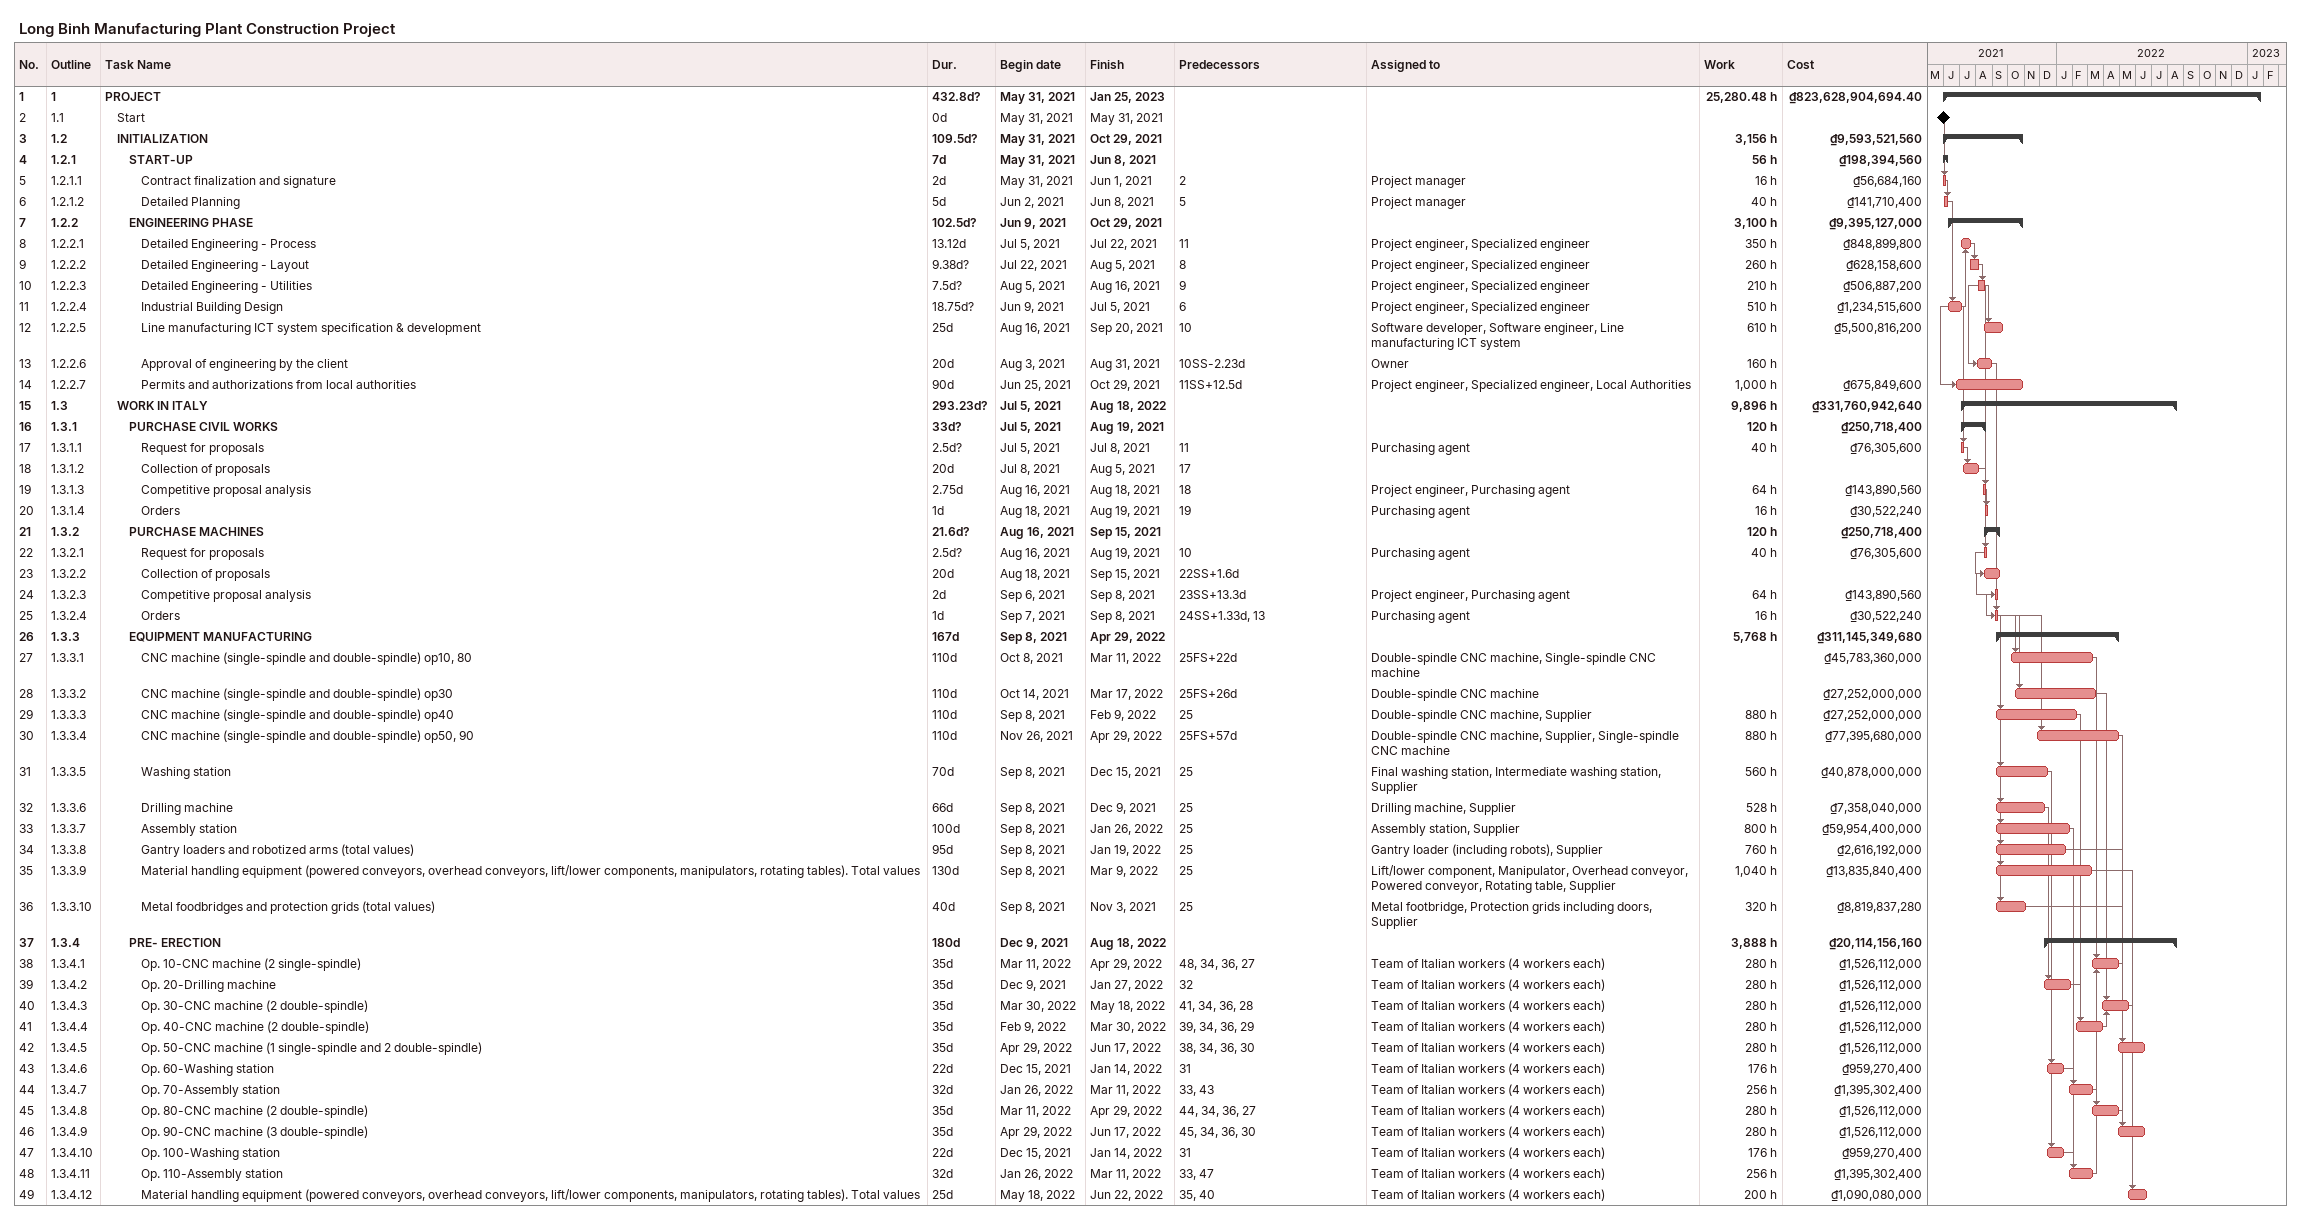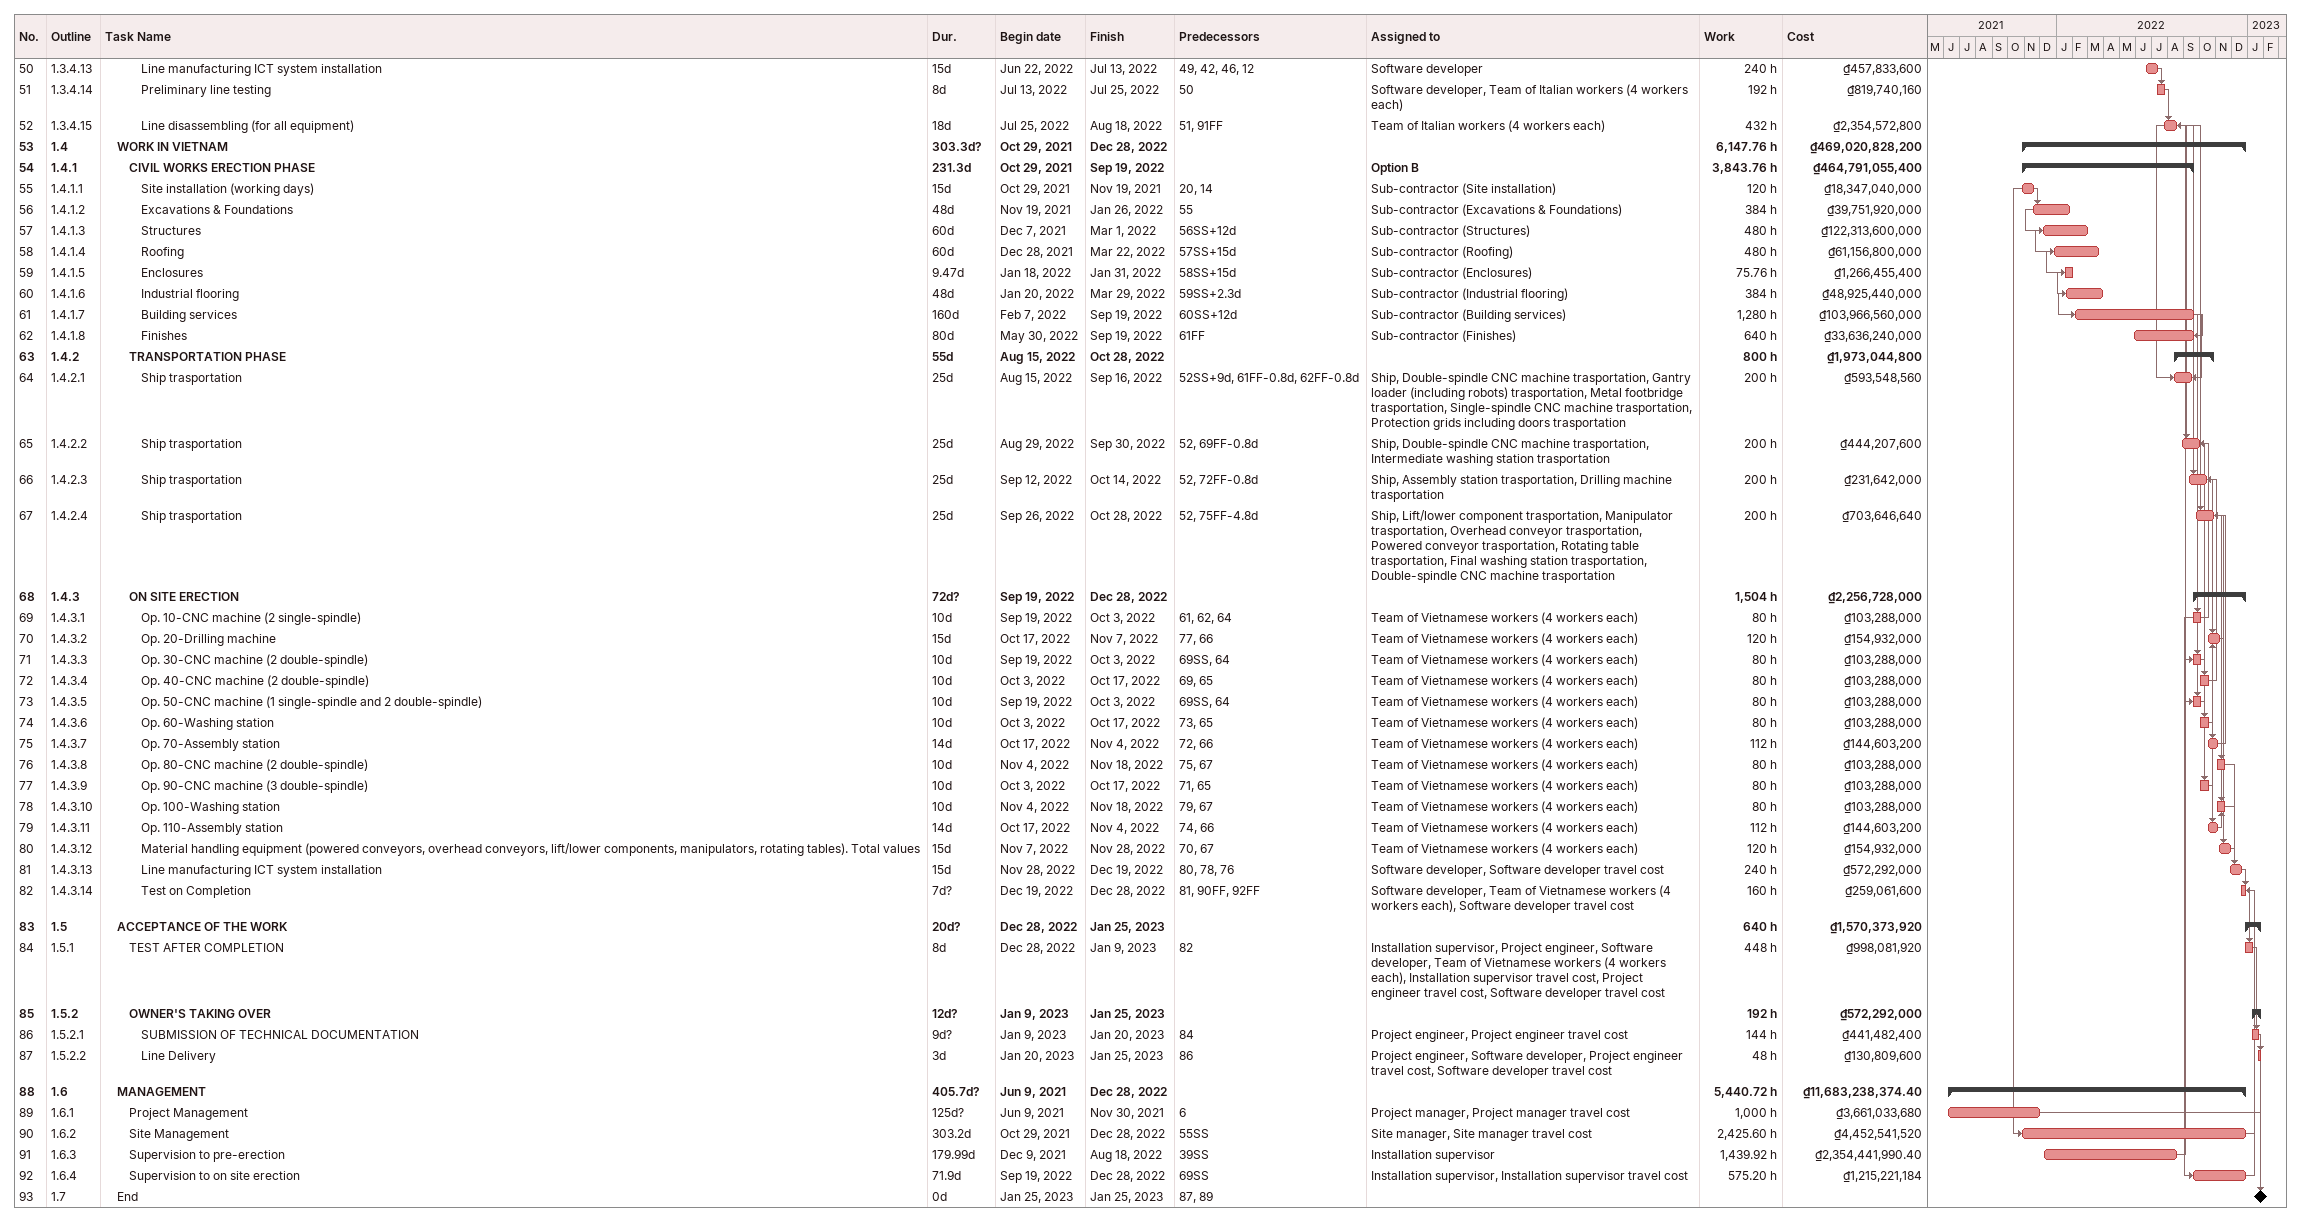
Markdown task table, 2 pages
Long Binh Manufacturing Plant Construction Project

| ID | WBS | Task | Duration | Start | Finish | Predecessors | Resources | Work (h) | Cost (₫) |
|---|---|---|---|---|---|---|---|---|---|
| 1 | 1 | **PROJECT** | 432.8d? | 2021-05-31 | 2023-01-25 |  |  | 25280.48 | 823628904694.40 |
| 2 | 1.1 | Start | 0d | 2021-05-31 | 2021-05-31 |  |  |  |  |
| 3 | 1.2 | **INITIALIZATION** | 109.5d? | 2021-05-31 | 2021-10-29 |  |  | 3156 | 9593521560 |
| 4 | 1.2.1 | **START-UP** | 7d | 2021-05-31 | 2021-06-08 |  |  | 56 | 198394560 |
| 5 | 1.2.1.1 | Contract finalization and signature | 2d | 2021-05-31 | 2021-06-01 | 2 | Project manager | 16 | 56684160 |
| 6 | 1.2.1.2 | Detailed Planning | 5d | 2021-06-02 | 2021-06-08 | 5 | Project manager | 40 | 141710400 |
| 7 | 1.2.2 | **ENGINEERING PHASE** | 102.5d? | 2021-06-09 | 2021-10-29 |  |  | 3100 | 9395127000 |
| 8 | 1.2.2.1 | Detailed Engineering - Process | 13.12d | 2021-07-05 | 2021-07-22 | 11 | Project engineer, Specialized engineer | 350 | 848899800 |
| 9 | 1.2.2.2 | Detailed Engineering - Layout | 9.38d? | 2021-07-22 | 2021-08-05 | 8 | Project engineer, Specialized engineer | 260 | 628158600 |
| 10 | 1.2.2.3 | Detailed Engineering - Utilities | 7.5d? | 2021-08-05 | 2021-08-16 | 9 | Project engineer, Specialized engineer | 210 | 506887200 |
| 11 | 1.2.2.4 | Industrial Building Design | 18.75d? | 2021-06-09 | 2021-07-05 | 6 | Project engineer, Specialized engineer | 510 | 1234515600 |
| 12 | 1.2.2.5 | Line manufacturing ICT system specification & development | 25d | 2021-08-16 | 2021-09-20 | 10 | Software developer, Software engineer, Line manufacturing ICT system | 610 | 5500816200 |
| 13 | 1.2.2.6 | Approval of engineering by the client | 20d | 2021-08-03 | 2021-08-31 | 10SS-2.23d | Owner | 160 |  |
| 14 | 1.2.2.7 | Permits and authorizations from local authorities | 90d | 2021-06-25 | 2021-10-29 | 11SS+12.5d | Project engineer, Specialized engineer, Local Authorities | 1000 | 675849600 |
| 15 | 1.3 | **WORK IN ITALY** | 293.23d? | 2021-07-05 | 2022-08-18 |  |  | 9896 | 331760942640 |
| 16 | 1.3.1 | **PURCHASE CIVIL WORKS** | 33d? | 2021-07-05 | 2021-08-19 |  |  | 120 | 250718400 |
| 17 | 1.3.1.1 | Request for proposals | 2.5d? | 2021-07-05 | 2021-07-08 | 11 | Purchasing agent | 40 | 76305600 |
| 18 | 1.3.1.2 | Collection of proposals | 20d | 2021-07-08 | 2021-08-05 | 17 |  |  |  |
| 19 | 1.3.1.3 | Competitive proposal analysis | 2.75d | 2021-08-16 | 2021-08-18 | 18 | Project engineer, Purchasing agent | 64 | 143890560 |
| 20 | 1.3.1.4 | Orders | 1d | 2021-08-18 | 2021-08-19 | 19 | Purchasing agent | 16 | 30522240 |
| 21 | 1.3.2 | **PURCHASE MACHINES** | 21.6d? | 2021-08-16 | 2021-09-15 |  |  | 120 | 250718400 |
| 22 | 1.3.2.1 | Request for proposals | 2.5d? | 2021-08-16 | 2021-08-19 | 10 | Purchasing agent | 40 | 76305600 |
| 23 | 1.3.2.2 | Collection of proposals | 20d | 2021-08-18 | 2021-09-15 | 22SS+1.6d |  |  |  |
| 24 | 1.3.2.3 | Competitive proposal analysis | 2d | 2021-09-06 | 2021-09-08 | 23SS+13.3d | Project engineer, Purchasing agent | 64 | 143890560 |
| 25 | 1.3.2.4 | Orders | 1d | 2021-09-07 | 2021-09-08 | 24SS+1.33d, 13 | Purchasing agent | 16 | 30522240 |
| 26 | 1.3.3 | **EQUIPMENT MANUFACTURING** | 167d | 2021-09-08 | 2022-04-29 |  |  | 5768 | 311145349680 |
| 27 | 1.3.3.1 | CNC machine (single-spindle and double-spindle) op10, 80 | 110d | 2021-10-08 | 2022-03-11 | 25FS+22d | Double-spindle CNC machine, Single-spindle CNC machine |  | 45783360000 |
| 28 | 1.3.3.2 | CNC machine (single-spindle and double-spindle) op30 | 110d | 2021-10-14 | 2022-03-17 | 25FS+26d | Double-spindle CNC machine |  | 27252000000 |
| 29 | 1.3.3.3 | CNC machine (single-spindle and double-spindle) op40 | 110d | 2021-09-08 | 2022-02-09 | 25 | Double-spindle CNC machine, Supplier | 880 | 27252000000 |
| 30 | 1.3.3.4 | CNC machine (single-spindle and double-spindle) op50, 90 | 110d | 2021-11-26 | 2022-04-29 | 25FS+57d | Double-spindle CNC machine, Supplier, Single-spindle CNC machine | 880 | 77395680000 |
| 31 | 1.3.3.5 | Washing station | 70d | 2021-09-08 | 2021-12-15 | 25 | Final washing station, Intermediate washing station, Supplier | 560 | 40878000000 |
| 32 | 1.3.3.6 | Drilling machine | 66d | 2021-09-08 | 2021-12-09 | 25 | Drilling machine, Supplier | 528 | 7358040000 |
| 33 | 1.3.3.7 | Assembly station | 100d | 2021-09-08 | 2022-01-26 | 25 | Assembly station, Supplier | 800 | 59954400000 |
| 34 | 1.3.3.8 | Gantry loaders and robotized arms (total values) | 95d | 2021-09-08 | 2022-01-19 | 25 | Gantry loader (including robots), Supplier | 760 | 2616192000 |
| 35 | 1.3.3.9 | Material handling equipment (powered conveyors, overhead conveyors, lift/lower components, manipulators, rotating tables). Total values | 130d | 2021-09-08 | 2022-03-09 | 25 | Lift/lower component, Manipulator, Overhead conveyor, Powered conveyor, Rotating table, Supplier | 1040 | 13835840400 |
| 36 | 1.3.3.10 | Metal foodbridges and protection grids (total values) | 40d | 2021-09-08 | 2021-11-03 | 25 | Metal footbridge, Protection grids including doors, Supplier | 320 | 8819837280 |
| 37 | 1.3.4 | **PRE- ERECTION** | 180d | 2021-12-09 | 2022-08-18 |  |  | 3888 | 20114156160 |
| 38 | 1.3.4.1 | Op. 10-CNC machine (2 single-spindle) | 35d | 2022-03-11 | 2022-04-29 | 48, 34, 36, 27 | Team of Italian workers (4 workers each) | 280 | 1526112000 |
| 39 | 1.3.4.2 | Op. 20-Drilling machine | 35d | 2021-12-09 | 2022-01-27 | 32 | Team of Italian workers (4 workers each) | 280 | 1526112000 |
| 40 | 1.3.4.3 | Op. 30-CNC machine (2 double-spindle) | 35d | 2022-03-30 | 2022-05-18 | 41, 34, 36, 28 | Team of Italian workers (4 workers each) | 280 | 1526112000 |
| 41 | 1.3.4.4 | Op. 40-CNC machine (2 double-spindle) | 35d | 2022-02-09 | 2022-03-30 | 39, 34, 36, 29 | Team of Italian workers (4 workers each) | 280 | 1526112000 |
| 42 | 1.3.4.5 | Op. 50-CNC machine (1 single-spindle and 2 double-spindle) | 35d | 2022-04-29 | 2022-06-17 | 38, 34, 36, 30 | Team of Italian workers (4 workers each) | 280 | 1526112000 |
| 43 | 1.3.4.6 | Op. 60-Washing station | 22d | 2021-12-15 | 2022-01-14 | 31 | Team of Italian workers (4 workers each) | 176 | 959270400 |
| 44 | 1.3.4.7 | Op. 70-Assembly station | 32d | 2022-01-26 | 2022-03-11 | 33, 43 | Team of Italian workers (4 workers each) | 256 | 1395302400 |
| 45 | 1.3.4.8 | Op. 80-CNC machine (2 double-spindle) | 35d | 2022-03-11 | 2022-04-29 | 44, 34, 36, 27 | Team of Italian workers (4 workers each) | 280 | 1526112000 |
| 46 | 1.3.4.9 | Op. 90-CNC machine (3 double-spindle) | 35d | 2022-04-29 | 2022-06-17 | 45, 34, 36, 30 | Team of Italian workers (4 workers each) | 280 | 1526112000 |
| 47 | 1.3.4.10 | Op. 100-Washing station | 22d | 2021-12-15 | 2022-01-14 | 31 | Team of Italian workers (4 workers each) | 176 | 959270400 |
| 48 | 1.3.4.11 | Op. 110-Assembly station | 32d | 2022-01-26 | 2022-03-11 | 33, 47 | Team of Italian workers (4 workers each) | 256 | 1395302400 |
| 49 | 1.3.4.12 | Material handling equipment (powered conveyors, overhead conveyors, lift/lower components, manipulators, rotating tables). Total values | 25d | 2022-05-18 | 2022-06-22 | 35, 40 | Team of Italian workers (4 workers each) | 200 | 1090080000 |
| 50 | 1.3.4.13 | Line manufacturing ICT system installation | 15d | 2022-06-22 | 2022-07-13 | 49, 42, 46, 12 | Software developer | 240 | 457833600 |
| 51 | 1.3.4.14 | Preliminary line testing | 8d | 2022-07-13 | 2022-07-25 | 50 | Software developer, Team of Italian workers (4 workers each) | 192 | 819740160 |
| 52 | 1.3.4.15 | Line disassembling (for all equipment) | 18d | 2022-07-25 | 2022-08-18 | 51, 91FF | Team of Italian workers (4 workers each) | 432 | 2354572800 |
| 53 | 1.4 | **WORK IN VIETNAM** | 303.3d? | 2021-10-29 | 2022-12-28 |  |  | 6147.76 | 469020828200 |
| 54 | 1.4.1 | **CIVIL WORKS ERECTION PHASE** | 231.3d | 2021-10-29 | 2022-09-19 |  | Option B | 3843.76 | 464791055400 |
| 55 | 1.4.1.1 | Site installation (working days) | 15d | 2021-10-29 | 2021-11-19 | 20, 14 | Sub-contractor (Site installation) | 120 | 18347040000 |
| 56 | 1.4.1.2 | Excavations & Foundations | 48d | 2021-11-19 | 2022-01-26 | 55 | Sub-contractor (Excavations & Foundations) | 384 | 39751920000 |
| 57 | 1.4.1.3 | Structures | 60d | 2021-12-07 | 2022-03-01 | 56SS+12d | Sub-contractor (Structures) | 480 | 122313600000 |
| 58 | 1.4.1.4 | Roofing | 60d | 2021-12-28 | 2022-03-22 | 57SS+15d | Sub-contractor (Roofing) | 480 | 61156800000 |
| 59 | 1.4.1.5 | Enclosures | 9.47d | 2022-01-18 | 2022-01-31 | 58SS+15d | Sub-contractor (Enclosures) | 75.76 | 1266455400 |
| 60 | 1.4.1.6 | Industrial flooring | 48d | 2022-01-20 | 2022-03-29 | 59SS+2.3d | Sub-contractor (Industrial flooring) | 384 | 48925440000 |
| 61 | 1.4.1.7 | Building services | 160d | 2022-02-07 | 2022-09-19 | 60SS+12d | Sub-contractor (Building services) | 1280 | 103966560000 |
| 62 | 1.4.1.8 | Finishes | 80d | 2022-05-30 | 2022-09-19 | 61FF | Sub-contractor (Finishes) | 640 | 33636240000 |
| 63 | 1.4.2 | **TRANSPORTATION PHASE** | 55d | 2022-08-15 | 2022-10-28 |  |  | 800 | 1973044800 |
| 64 | 1.4.2.1 | Ship trasportation | 25d | 2022-08-15 | 2022-09-16 | 52SS+9d, 61FF-0.8d, 62FF-0.8d | Ship, Double-spindle CNC machine trasportation, Gantry loader (including robots) trasportation, Metal footbridge trasportation, Single-spindle CNC machine trasportation, Protection grids including doors trasportation | 200 | 593548560 |
| 65 | 1.4.2.2 | Ship trasportation | 25d | 2022-08-29 | 2022-09-30 | 52, 69FF-0.8d | Ship, Double-spindle CNC machine trasportation, Intermediate washing station trasportation | 200 | 444207600 |
| 66 | 1.4.2.3 | Ship trasportation | 25d | 2022-09-12 | 2022-10-14 | 52, 72FF-0.8d | Ship, Assembly station trasportation, Drilling machine trasportation | 200 | 231642000 |
| 67 | 1.4.2.4 | Ship trasportation | 25d | 2022-09-26 | 2022-10-28 | 52, 75FF-4.8d | Ship, Lift/lower component trasportation, Manipulator trasportation, Overhead conveyor trasportation, Powered conveyor trasportation, Rotating table trasportation, Final washing station trasportation, Double-spindle CNC machine trasportation | 200 | 703646640 |
| 68 | 1.4.3 | **ON SITE ERECTION** | 72d? | 2022-09-19 | 2022-12-28 |  |  | 1504 | 2256728000 |
| 69 | 1.4.3.1 | Op. 10-CNC machine (2 single-spindle) | 10d | 2022-09-19 | 2022-10-03 | 61, 62, 64 | Team of Vietnamese workers (4 workers each) | 80 | 103288000 |
| 70 | 1.4.3.2 | Op. 20-Drilling machine | 15d | 2022-10-17 | 2022-11-07 | 77, 66 | Team of Vietnamese workers (4 workers each) | 120 | 154932000 |
| 71 | 1.4.3.3 | Op. 30-CNC machine (2 double-spindle) | 10d | 2022-09-19 | 2022-10-03 | 69SS, 64 | Team of Vietnamese workers (4 workers each) | 80 | 103288000 |
| 72 | 1.4.3.4 | Op. 40-CNC machine (2 double-spindle) | 10d | 2022-10-03 | 2022-10-17 | 69, 65 | Team of Vietnamese workers (4 workers each) | 80 | 103288000 |
| 73 | 1.4.3.5 | Op. 50-CNC machine (1 single-spindle and 2 double-spindle) | 10d | 2022-09-19 | 2022-10-03 | 69SS, 64 | Team of Vietnamese workers (4 workers each) | 80 | 103288000 |
| 74 | 1.4.3.6 | Op. 60-Washing station | 10d | 2022-10-03 | 2022-10-17 | 73, 65 | Team of Vietnamese workers (4 workers each) | 80 | 103288000 |
| 75 | 1.4.3.7 | Op. 70-Assembly station | 14d | 2022-10-17 | 2022-11-04 | 72, 66 | Team of Vietnamese workers (4 workers each) | 112 | 144603200 |
| 76 | 1.4.3.8 | Op. 80-CNC machine (2 double-spindle) | 10d | 2022-11-04 | 2022-11-18 | 75, 67 | Team of Vietnamese workers (4 workers each) | 80 | 103288000 |
| 77 | 1.4.3.9 | Op. 90-CNC machine (3 double-spindle) | 10d | 2022-10-03 | 2022-10-17 | 71, 65 | Team of Vietnamese workers (4 workers each) | 80 | 103288000 |
| 78 | 1.4.3.10 | Op. 100-Washing station | 10d | 2022-11-04 | 2022-11-18 | 79, 67 | Team of Vietnamese workers (4 workers each) | 80 | 103288000 |
| 79 | 1.4.3.11 | Op. 110-Assembly station | 14d | 2022-10-17 | 2022-11-04 | 74, 66 | Team of Vietnamese workers (4 workers each) | 112 | 144603200 |
| 80 | 1.4.3.12 | Material handling equipment (powered conveyors, overhead conveyors, lift/lower components, manipulators, rotating tables). Total values | 15d | 2022-11-07 | 2022-11-28 | 70, 67 | Team of Vietnamese workers (4 workers each) | 120 | 154932000 |
| 81 | 1.4.3.13 | Line manufacturing ICT system installation | 15d | 2022-11-28 | 2022-12-19 | 80, 78, 76 | Software developer, Software developer travel cost | 240 | 572292000 |
| 82 | 1.4.3.14 | Test on Completion | 7d? | 2022-12-19 | 2022-12-28 | 81, 90FF, 92FF | Software developer, Team of Vietnamese workers (4 workers each), Software developer travel cost | 160 | 259061600 |
| 83 | 1.5 | **ACCEPTANCE OF THE WORK** | 20d? | 2022-12-28 | 2023-01-25 |  |  | 640 | 1570373920 |
| 84 | 1.5.1 | TEST AFTER COMPLETION | 8d | 2022-12-28 | 2023-01-09 | 82 | Installation supervisor, Project engineer, Software developer, Team of Vietnamese workers (4 workers each), Installation supervisor travel cost, Project engineer travel cost, Software developer travel cost | 448 | 998081920 |
| 85 | 1.5.2 | **OWNER'S TAKING OVER** | 12d? | 2023-01-09 | 2023-01-25 |  |  | 192 | 572292000 |
| 86 | 1.5.2.1 | SUBMISSION OF TECHNICAL DOCUMENTATION | 9d? | 2023-01-09 | 2023-01-20 | 84 | Project engineer, Project engineer travel cost | 144 | 441482400 |
| 87 | 1.5.2.2 | Line Delivery | 3d | 2023-01-20 | 2023-01-25 | 86 | Project engineer, Software developer, Project engineer travel cost, Software developer travel cost | 48 | 130809600 |
| 88 | 1.6 | **MANAGEMENT** | 405.7d? | 2021-06-09 | 2022-12-28 |  |  | 5440.72 | 11683238374.40 |
| 89 | 1.6.1 | Project Management | 125d? | 2021-06-09 | 2021-11-30 | 6 | Project manager, Project manager travel cost | 1000 | 3661033680 |
| 90 | 1.6.2 | Site Management | 303.2d | 2021-10-29 | 2022-12-28 | 55SS | Site manager, Site manager travel cost | 2425.60 | 4452541520 |
| 91 | 1.6.3 | Supervision to pre-erection | 179.99d | 2021-12-09 | 2022-08-18 | 39SS | Installation supervisor | 1439.92 | 2354441990.40 |
| 92 | 1.6.4 | Supervision to on site erection | 71.9d | 2022-09-19 | 2022-12-28 | 69SS | Installation supervisor, Installation supervisor travel cost | 575.20 | 1215221184 |
| 93 | 1.7 | End | 0d | 2023-01-25 | 2023-01-25 | 87, 89 |  |  |  |
